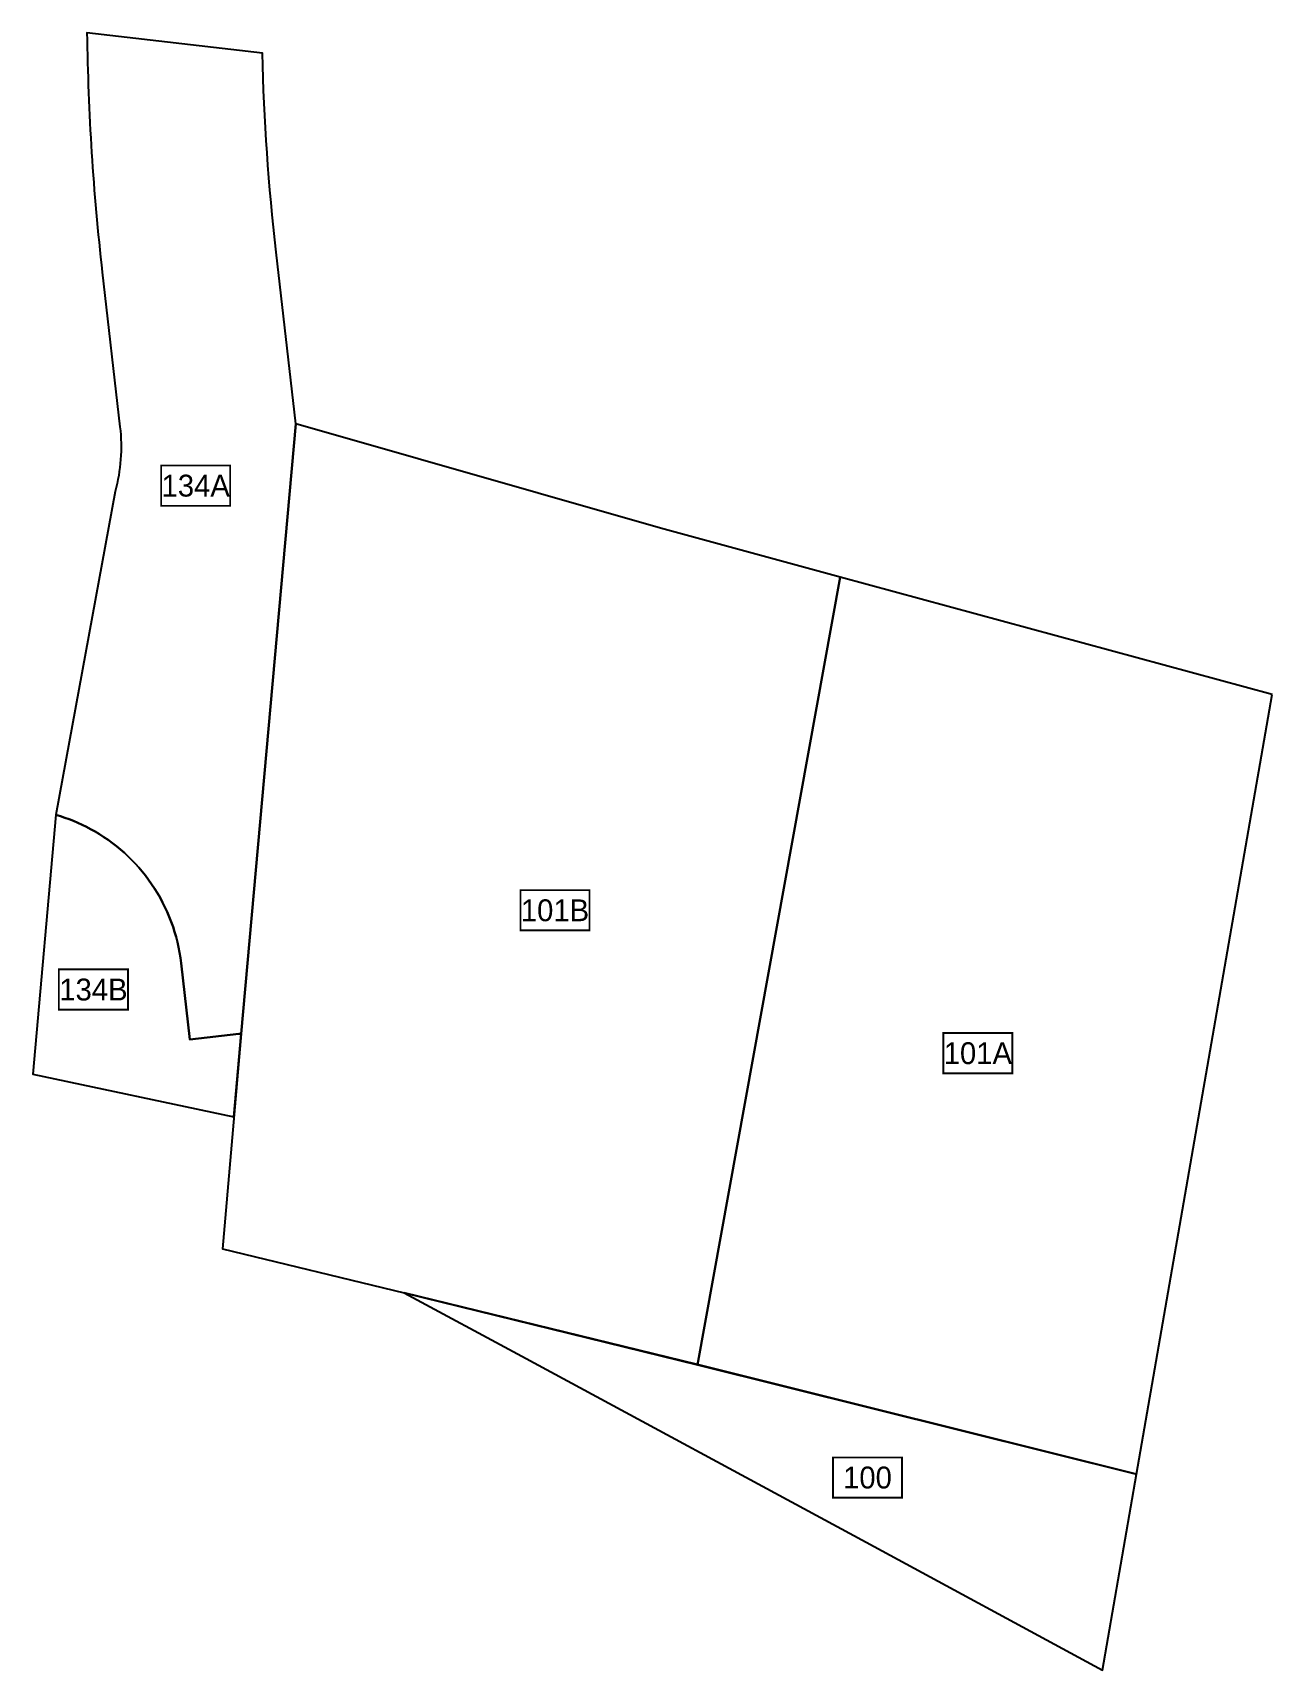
# Model space of a CAD drawing. Header units: millimetres. Extents: x 185846.6 to 185889.1, y 655574.2 to 655630.4.
import ezdxf
from ezdxf.enums import TextEntityAlignment as Align

# ---------------------------------------------------------------- set-up
doc = ezdxf.new("R2010")
doc.units = ezdxf.units.MM
doc.layers.add('pcell', color=160, linetype='Continuous')
doc.layers.add('scellno', color=160, linetype='Continuous')
doc.styles.add('mvt-nos', font='mvt-nos')

# ---------------------------------------------------------------- blocks, each defined once
blk = doc.blocks.new('Cellno')
at = {"layer": 'scellno', "const_width": 0.25}
blk.add_lwpolyline([(-4.74, -2.76), (-4.74, 2.76), (4.74, 2.76), (4.74, -2.76)], close=True, dxfattribs=at)
at = {"layer": 'scellno', "style": 'mvt-nos'}
blk.add_attdef('NUM', text='', height=3, dxfattribs=at).set_placement((0, -1.6), align=Align.CENTER)
at = {"layer": 'scellno', "style": 'mvt-nos', "flags": 1}
for tag, p in [('CODE', (0, -6.25)), ('AREA', (0, -9.26))]:
    blk.add_attdef(tag, text='', height=2.5, dxfattribs=at).set_placement(p, align=Align.CENTER)

msp = doc.modelspace()

# ---------------------------------------------------------------- linework, layer by layer
at = {"layer": 'pcell'}
msp.add_line((185853.712, 655596.029), (185853.712, 655596.029), dxfattribs=at)
for points in [[(185854.907, 655622.835, -0.022499), (185854.438, 655629.655), (185848.42, 655630.357, 0.025099), (185848.946, 655622.147), (185849.551, 655616.843, -0.093531), (185849.389, 655614.623), (185847.354, 655603.536, -0.05358), (185848.541, 655603.05, -0.119213), (185850.638, 655601.163, -0.122436), (185851.65, 655598.451), (185851.65, 655598.451), (185851.949, 655595.827), (185853.63, 655596.02), (185853.712, 655596.029), (185855.579, 655616.946)], [(185847.354, 655603.536), (185846.56, 655594.641), (185853.458, 655593.175), (185853.712, 655596.029), (185853.63, 655596.02), (185851.949, 655595.827), (185851.65, 655598.451), (185851.65, 655598.451, 0.122419), (185850.638, 655601.163, 0.119213), (185848.541, 655603.05, 0.05358), (185847.354, 655603.536), (185847.354, 655603.536)]]:
    msp.add_lwpolyline(points, format="xyb", close=True, dxfattribs=at)
for points in [[(185855.579, 655616.946), (185853.712, 655596.029), (185853.073, 655588.658), (185859.304, 655587.149), (185869.358, 655584.679), (185874.256, 655611.692), (185868.09, 655613.37)], [(185889.07, 655607.66), (185874.256, 655611.692), (185869.358, 655584.679), (185884.42, 655580.928)], [(185884.42, 655580.928), (185869.354, 655584.68), (185859.304, 655587.149), (185863.33, 655584.97), (185875.14, 655578.59), (185883.25, 655574.2)]]:
    msp.add_lwpolyline(points, close=True, dxfattribs=at)

# ---------------------------------------------------------------- block references
at = {"layer": 'scellno'}
ref = msp.add_blockref('Cellno', (185852.149, 655614.826), dxfattribs=dict(at, xscale=0.25, yscale=0.25, zscale=0.2000000000116415))
ref.add_attrib('CELLNO', '134A', dxfattribs={"height": 0.75, "style": 'mvt-nos'}).set_placement((185852.149, 655614.826), align=Align.MIDDLE)
ref = msp.add_blockref('Cellno', (185864.471, 655600.263), dxfattribs=dict(at, xscale=0.25, yscale=0.25, zscale=0.2000000000116415))
ref.add_attrib('CELLNO', '101B', dxfattribs={"height": 0.75, "style": 'mvt-nos'}).set_placement((185864.471, 655600.263), align=Align.MIDDLE)
ref = msp.add_blockref('Cellno', (185848.642, 655597.545), dxfattribs=dict(at, xscale=0.25, yscale=0.25, zscale=0.2000000000116415))
ref.add_attrib('CELLNO', '134B', dxfattribs={"height": 0.75, "style": 'mvt-nos'}).set_placement((185848.642, 655597.545), align=Align.MIDDLE)
ref = msp.add_blockref('Cellno', (185878.973, 655595.363), dxfattribs=dict(at, xscale=0.25, yscale=0.25, zscale=0.2000000000116415))
ref.add_attrib('CELLNO', '101A', dxfattribs={"height": 0.75, "style": 'mvt-nos'}).set_placement((185878.973, 655595.363), align=Align.MIDDLE)
ref = msp.add_blockref('Cellno', (185875.188, 655580.809), dxfattribs=dict(at, xscale=0.25, yscale=0.25, zscale=0.2000000000116415))
ref.add_attrib('CELLNO', '100', dxfattribs={"height": 0.75, "style": 'mvt-nos'}).set_placement((185875.188, 655580.809), align=Align.MIDDLE)

doc.saveas('drawing.dxf')
